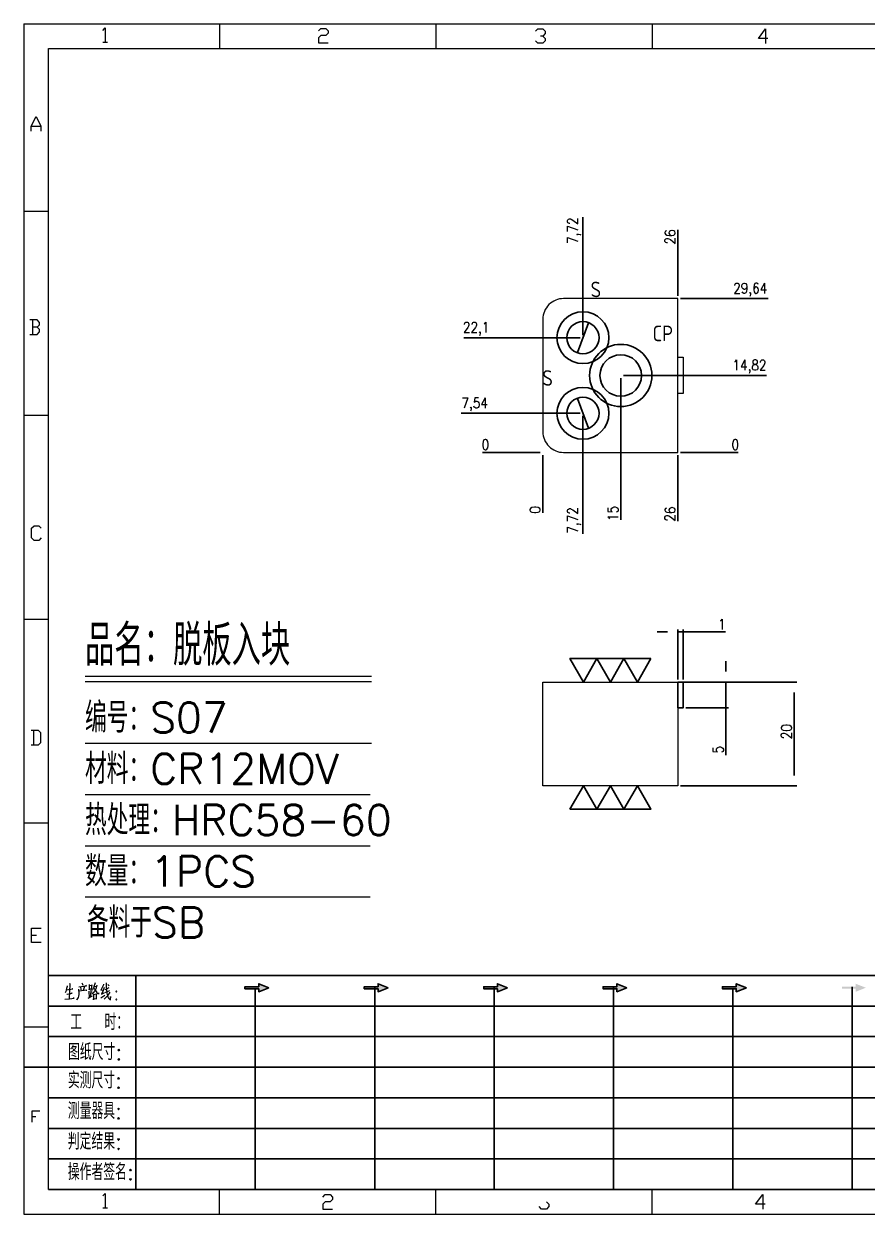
# Model space of a CAD drawing. Header units: millimetres. Extents: x 88508 to 142116, y -5268 to 20283.
# Drawn here: x 96652.4 to 96814.9, y 3909.3 to 4138.7 of the extents above; entities that cross this region are included whole.
import ezdxf
from ezdxf.enums import TextEntityAlignment as Align

# ---------------------------------------------------------------- set-up
doc = ezdxf.new("R2010")
doc.units = ezdxf.units.MM
doc.layers.add('DIM', color=4, linetype='Continuous')
doc.layers.add('PS_P', color=2, linetype='Continuous')
doc.styles.add('chinesef_fs', font='simplex.shx', dxfattribs={"bigfont": 'gbcbig.shx'})
doc.styles.add('gbenor', font='gbenor.shx', dxfattribs={"bigfont": 'gbcbig.shx'})
doc.styles.add('GBENOR_', font='gbenor.shx', dxfattribs={"bigfont": 'gbcbig'})
doc.styles.get("Standard").update_dxf_attribs({"font": 'txt.shx', "width": 0.85, "bigfont": 'ctxt.shx'})
doc.styles.add('TXT', font='txt.shx', dxfattribs={"width": 0.8, "bigfont": 'ctxt.shx'})
doc.dimstyles.new('T-2-WX', dxfattribs={"dimtxt": 2, "dimasz": 2, "dimexe": 0.5, "dimexo": 0.5, "dimgap": 0.5, "dimtad": 1, "dimtxsty": 'Standard', "dimblk": 'OPEN30', "dimcen": 0, "dimazin": 3, "dimtfac": 1, "dimtmove": 0, "dimatfit": 3, "dimldrblk": 'OPEN30', "dimlwd": -1, "dimlwe": -1})

# ---------------------------------------------------------------- blocks, each defined once
blk = doc.blocks.new('U40')
for points in [[(351.8, 337.7), (351.8, 333.2), (367, 339.3), (351.8, 345.3), (351.8, 340.8), (331.2, 340.8), (331.2, 337.7)], [(545.7, 339.3), (530.6, 345.3), (530.6, 340.8), (509.9, 340.8), (509.9, 337.7), (530.6, 337.7), (530.6, 333.2)], [(724.5, 339.3), (709.3, 345.3), (709.3, 340.8), (688.7, 340.8), (688.7, 337.7), (709.3, 337.7), (709.3, 333.2)], [(903.3, 339.3), (888.1, 345.3), (888.1, 340.8), (867.5, 340.8), (867.5, 337.7), (888.1, 337.7), (888.1, 333.2)], [(1082.1, 339.3), (1066.9, 345.3), (1066.9, 340.8), (1046.3, 340.8), (1046.3, 337.7), (1066.9, 337.7), (1066.9, 333.2)], [(1245.7, 337.7), (1245.7, 333.2), (1260.9, 339.3), (1245.7, 345.3), (1245.7, 340.8), (1225.1, 340.8), (1225.1, 337.7)]]:
    blk.add_hatch(color=3).paths.add_polyline_path(points)
at = {"color": 254, "lineweight": 18}
for p, q in [((0, 1783.5), (0, 0)), ((0, 1783.5), (2530.2, 1783.5)), ((941.1, 1783.5), (941.1, 1746.5)), ((37, 37), (37, 1746.5)), ((37, 1746.5), (2493.2, 1746.5)), ((0, 1502.7), (37, 1502.7)), ((0, 1197.2), (37, 1197.2)), ((0, 891.7), (37, 891.7)), ((0, 586.3), (37, 586.3)), ((0, 280.8), (37, 280.8)), ((37, 37), (2493.2, 37)), ((941.1, 0), (941.1, 37)), ((0, 0), (2530.2, 0))]:
    blk.add_line(p, q, dxfattribs=at)
at = {"color": 254, "linetype": 'Continuous', "lineweight": 18}
for p, q in [((293.1, 1783.5), (293.1, 1746.5)), ((617.1, 1783.5), (617.1, 1746.5)), ((293.1, 0), (293.1, 37)), ((617.1, 0), (617.1, 37))]:
    blk.add_line(p, q, dxfattribs=at)
for p, q in [((38, 357.6), (1598.2, 357.6)), ((38, 311.8), (1598.2, 311.8)), ((37.1, 266), (1598.2, 266)), ((0.1, 220.2), (1598.2, 220.2)), ((37.1, 174.4), (1598.2, 174.4)), ((37.1, 128.6), (1598.2, 128.6)), ((37.1, 82.8), (1598.2, 82.8))]:
    blk.add_line(p, q)
at = {"color": 254}
for p, q in [((167.8, 37), (167.8, 357.6)), ((525.5, 37), (525.5, 340.8)), ((704.3, 37), (704.3, 340.8)), ((883.1, 37), (883.1, 340.8)), ((1240.6, 37), (1240.6, 340.8)), ((346.7, 37), (346.7, 337.9)), ((1061.9, 37), (1061.9, 337.7)), ((1598.2, 37), (38, 37))]:
    blk.add_line(p, q, dxfattribs=at)
at = {"color": 92, "lineweight": 18}
for points in [[(118.3, 1773.7), (121.9, 1777.3), (121.9, 1755.8)], [(441.4, 1773.1), (445, 1776.7), (452.2, 1776.7), (455.8, 1773.1), (455.8, 1769.5), (452.2, 1765.9), (445, 1765.9), (441.4, 1762.3), (441.4, 1755.1), (455.8, 1755.1)], [(766.4, 1772.4), (770, 1776), (777.2, 1776), (780.8, 1772.4), (780.8, 1768.8), (777.2, 1765.2), (773.6, 1765.2)], [(1114.4, 1761.4), (1100, 1761.4), (1110.8, 1775.8), (1110.8, 1754.2)], [(118.3, 1755.8), (125.5, 1755.8)], [(777.2, 1765.2), (780.8, 1761.6), (780.8, 1758), (777.2, 1754.4), (770, 1754.4), (766.4, 1758)], [(11.1, 1622.8), (11.1, 1630), (18.3, 1644.4), (25.5, 1630), (25.5, 1622.8)], [(11.1, 1630), (25.5, 1630)], [(20, 1329), (23.6, 1332.6), (23.6, 1336.2), (20, 1339.8), (9.2, 1339.8)], [(12.8, 1339.8), (12.8, 1318.2)], [(9.2, 1318.2), (20, 1318.2), (23.6, 1321.8), (23.6, 1325.4), (20, 1329), (12.8, 1329)], [(26.1, 1013.2), (22.5, 1009.6), (15.3, 1009.6), (11.7, 1013.2), (11.7, 1027.6), (15.3, 1031.2), (22.5, 1031.2), (26.1, 1027.6)], [(11, 703.2), (21.8, 703.2), (25.4, 706.8), (25.4, 721.2), (21.8, 724.8), (11, 724.8)], [(14.6, 724.8), (14.6, 703.2)], [(26.1, 407), (11.7, 407), (11.7, 428.6), (26.1, 428.6)], [(11.7, 417.8), (18.9, 417.8)], [(12.3, 137.7), (12.3, 155), (23.8, 155)], [(12.3, 146.4), (18.1, 146.4)], [(118.3, 27.4), (121.9, 31), (121.9, 9.4)], [(447.9, 25.7), (451.5, 29.3), (458.7, 29.3), (462.3, 25.7), (462.3, 22.1), (458.7, 18.5), (451.5, 18.5), (447.9, 14.9), (447.9, 7.7), (462.3, 7.7)], [(782.7, 18.5), (786.3, 14.9), (786.3, 11.3), (782.7, 7.7), (775.5, 7.7), (771.9, 11.3)], [(1110.3, 14.9), (1095.9, 14.9), (1106.7, 29.3), (1106.7, 7.7)], [(118.3, 9.4), (125.5, 9.4)]]:
    blk.add_lwpolyline(points, dxfattribs=at)
at = {"color": 92, "lineweight": 0}
for points in [[(65, 342.2), (64.8, 341), (64.1, 337.9), (63.6, 335.7), (62.8, 333.5), (62.1, 331.4)], [(68.4, 345.9), (68.7, 344.4), (68.1, 322.9)], [(82.6, 340.8), (93.7, 342.2), (93.3, 342.4), (92.4, 342)], [(86.1, 336.1), (86, 337.5), (85.3, 339.8)], [(86.7, 346.7), (87.9, 344.6), (88.3, 343)], [(90.3, 341), (90.4, 339.6), (89.1, 335.3)], [(97.8, 344), (98.1, 342.6), (98.1, 340.8), (98.1, 337.9), (98.1, 336.3), (98.2, 337.7), (102.1, 338.3), (101.8, 338.3), (102.1, 343.6), (102.1, 343.2), (102.1, 342.8), (98.2, 342.2)], [(105.5, 341.2), (105.9, 341), (109.6, 341.8), (109.3, 342.6), (108.5, 339.6), (107.6, 337.3), (106.9, 335.9), (105.9, 334.3), (104.3, 332), (103.1, 330.4), (101.9, 329.4)], [(106.6, 346.5), (106.5, 345.2), (105.1, 341.2), (104.2, 338.9), (103.1, 336.3), (102.6, 335.5)], [(104.9, 339.1), (105.3, 338.7), (107, 335.7), (108.6, 333.3), (109.9, 331.2), (110.3, 330.8), (112.6, 330.8), (110.2, 331.2), (109, 332.6)], [(119.3, 344.8), (119.1, 343.8), (116.8, 338.5), (115.4, 335.5), (119.3, 336.3)], [(120.3, 339.4), (118.1, 333.5), (116.4, 330), (116.1, 329.8), (120.5, 331.4)], [(121.7, 336.7), (127.7, 339.6)], [(123.4, 346.5), (123.5, 345.4), (123.5, 340.8), (123.8, 337.3), (124, 335.3), (124.2, 333.1), (124.5, 331), (124.8, 329), (125.2, 327.4), (125.9, 325.7), (126.9, 323.9), (127.9, 322.7), (128.9, 321.7), (129.6, 321.3), (129.9, 326.1), (129.4, 321.5)], [(127.7, 341.6), (127.2, 342.4), (125.7, 344.2)], [(61.4, 322.3), (68.2, 322.9), (75.3, 323.7), (74.9, 323.9), (73.8, 323.5)], [(63.8, 335.9), (73.4, 337.5), (73.1, 337.7), (72.5, 337.3)], [(64.5, 329.6), (64.8, 329.6), (65.1, 329.6), (72.5, 331), (71.9, 331), (70.9, 330.8)], [(82.6, 335.1), (82.6, 331.8), (82.3, 329), (81.9, 326.8), (81.2, 324.9), (80.3, 323.1), (79.6, 321.9), (78.8, 320.9)], [(93.3, 335.5), (94.1, 335.7), (94.3, 335.5), (82.6, 334.3), (82.6, 335.1), (82.2, 336.9)], [(96.5, 323.9), (102.8, 327.2)], [(97.2, 334.3), (97.5, 333.5), (97.7, 324.7)], [(100.2, 337.9), (100.1, 325.9)], [(100.2, 332.6), (102.4, 333.1)], [(104.2, 330), (104.5, 329), (104.5, 321.1), (104.3, 322.1), (104.5, 322.7), (109.2, 323.1), (108.6, 323.1), (109, 329.2), (109, 330), (109.3, 329.4), (108.6, 329.4), (104.6, 328.8)], [(115.3, 324.3), (121.5, 328.2)], [(128.2, 332.4), (128.1, 331.6), (126.9, 329.6), (125.8, 328), (124.5, 326.3), (123, 324.7), (121.4, 323.3), (120.1, 322.3)], [(121.4, 332.2), (128.8, 335.1)]]:
    blk.add_lwpolyline(points, dxfattribs=at)
for points in [[(367, 339.3), (351.8, 345.3), (351.8, 340.8), (331.2, 340.8), (331.2, 337.7), (351.8, 337.7), (351.8, 333.2), (367, 339.3)], [(545.7, 339.3), (530.6, 345.3), (530.6, 340.8), (509.9, 340.8), (509.9, 337.7), (530.6, 337.7), (530.6, 333.2), (545.7, 339.3)], [(724.5, 339.3), (709.3, 345.3), (709.3, 340.8), (688.7, 340.8), (688.7, 337.7), (709.3, 337.7), (709.3, 333.2), (724.5, 339.3)], [(903.3, 339.3), (888.1, 345.3), (888.1, 340.8), (867.5, 340.8), (867.5, 337.7), (888.1, 337.7), (888.1, 333.2), (903.3, 339.3)], [(1082.1, 339.3), (1066.9, 345.3), (1066.9, 340.8), (1046.3, 340.8), (1046.3, 337.7), (1066.9, 337.7), (1066.9, 333.2), (1082.1, 339.3)]]:
    blk.add_lwpolyline(points)
for points in [[(138.7, 332.4), (139.4, 333.5), (138.7, 334.5), (138, 333.5)], [(138.7, 320.9), (139.4, 321.9), (138.7, 322.9), (138, 321.9)]]:
    blk.add_lwpolyline(points, close=True, dxfattribs=at)
at = {"color": 3, "style": 'chinesef_fs'}
for s, p in [('工  时：', (69.5, 275.7)), ('图纸尺寸:', (66.2, 230.9)), ('实测尺寸:', (65.9, 188.4)), ('测量器具:', (65.9, 142.6)), ('判定结果:', (65.9, 96.8)), ('操作者签名:', (65.9, 51))]:
    blk.add_text(s, height=24.57, dxfattribs=at).set_placement(p)
at = {"lineweight": 18, "style": 'GBENOR_'}
blk.add_attdef('文档路径', (2126, 386.9), '', height=17.8, dxfattribs=at)
at = {"lineweight": 20, "style": 'TXT'}
for tag, height, p in [('18-**-**', 16.3, (1866.6, 256.2)), ('客户名称', 16.1, (1741.1, 134, 0)), ('料厚:', 16.1, (1741.3, 93.2, 0))]:
    blk.add_attdef(tag, text='', height=height, dxfattribs=at).set_placement(p, align=Align.MIDDLE)
for tag, p, height in [('88888', (1850.9, 207.5), 14.9), ('材质:', (1691.2, 168, 0), 16.1), ('核准', (1869.4, 127.5, 0), 16.1), ('设计', (1868.8, 88.3, 0), 16.1), ('绘图', (1868.2, 49.1, 0), 16.1)]:
    blk.add_attdef(tag, p, '', height=height, dxfattribs=at)
for tag, p, height, width in [('3', (2234.7, 206.9), 15.8, 0.7), ('4', (2234.7, 167.4), 15.8, 0.7), ('核准日期', (2041.1, 124.2, 0), 16.1, 0.68), ('设计日期', (2041.1, 84.5, 0), 16.1, 0.68), ('1', (2251.9, 85.9), 14.6, 0.7), ('绘图日期', (2040.9, 46.4, 0), 16.1, 0.68), ('2', (2235, 49.2), 14.6, 0.7)]:
    blk.add_attdef(tag, p, '', height=height, dxfattribs=dict(at, width=width))
blk = doc.blocks.new('*D8983')
at = {"layer": 'Defpoints', "color": 0}
for p in [(96778.4, 4011.84), (96800.82, 4011.84), (96778.4, 3991.84)]:
    blk.add_point(p, dxfattribs=at)
at = {"layer": 'DIM', "color": 0}
for p, q in [((96778.9, 4011.84), (96801.32, 4011.84)), ((96800.82, 3993.84), (96800.82, 4009.84)), ((96778.9, 3991.84), (96801.32, 3991.84))]:
    blk.add_line(p, q, dxfattribs=at)
at = {"layer": 'DIM', "color": 0, "insert": (96799.32, 4002.27), "char_height": 2, "attachment_point": 5, "rotation": 90}
blk.add_mtext('20', dxfattribs=at)
blk = doc.blocks.new('_Open30')
blk = doc.blocks.new('*D9012')
at = {"layer": 'Defpoints', "color": 0}
for p in [(96752.4, 4056.08), (96778.4, 4056.08), (96788.4, 4056.08)]:
    blk.add_point(p, dxfattribs=at)
at = {"layer": 'DIM', "color": 0}
blk.add_line((96778.9, 4056.08), (96790.03, 4056.08), dxfattribs=at)
at = {"layer": 'DIM', "color": 0, "insert": (96789.46, 4057.58), "char_height": 2, "attachment_point": 5}
blk.add_mtext('0', dxfattribs=at)
blk = doc.blocks.new('*D9013')
at = {"layer": 'Defpoints', "color": 0}
for p in [(96767.4, 4070.9), (96788.4, 4070.9), (96752.4, 4056.08)]:
    blk.add_point(p, dxfattribs=at)
at = {"layer": 'DIM', "color": 0}
for p, q in [((96767.9, 4070.9), (96780.4, 4070.9)), ((96780.4, 4070.9), (96784.4, 4070.9)), ((96784.4, 4070.9), (96795.45, 4070.9))]:
    blk.add_line(p, q, dxfattribs=at)
at = {"layer": 'DIM', "color": 0, "insert": (96792.18, 4072.59), "char_height": 2, "attachment_point": 5}
blk.add_mtext('14,82', dxfattribs=at)
blk = doc.blocks.new('*D9014')
at = {"layer": 'Defpoints', "color": 0}
for p in [(96778.4, 4085.72), (96788.4, 4085.72), (96752.4, 4056.08)]:
    blk.add_point(p, dxfattribs=at)
at = {"layer": 'DIM', "color": 0}
for p, q in [((96778.9, 4085.72), (96782.4, 4085.72)), ((96782.4, 4085.72), (96784.4, 4085.72)), ((96784.4, 4085.72), (96795.78, 4085.72))]:
    blk.add_line(p, q, dxfattribs=at)
at = {"layer": 'DIM', "color": 0, "insert": (96792.34, 4087.41), "char_height": 2, "attachment_point": 5}
blk.add_mtext('29,64', dxfattribs=at)
blk = doc.blocks.new('*D9015')
at = {"layer": 'Defpoints', "color": 0}
for p in [(96742.4, 4056.08), (96752.4, 4056.08), (96752.4, 4056.08)]:
    blk.add_point(p, dxfattribs=at)
at = {"layer": 'DIM', "color": 0}
blk.add_line((96751.9, 4056.08), (96740.76, 4056.08), dxfattribs=at)
at = {"layer": 'DIM', "color": 0, "insert": (96741.33, 4057.58), "char_height": 2, "attachment_point": 5}
blk.add_mtext('0', dxfattribs=at)
blk = doc.blocks.new('*D9016')
at = {"layer": 'Defpoints', "color": 0}
for p in [(96742.4, 4063.62), (96760.11, 4063.62), (96752.4, 4056.08)]:
    blk.add_point(p, dxfattribs=at)
at = {"layer": 'DIM', "color": 0}
for p, q in [((96746.4, 4063.62), (96736.64, 4063.62)), ((96750.4, 4063.62), (96746.4, 4063.62)), ((96759.61, 4063.62), (96750.4, 4063.62))]:
    blk.add_line(p, q, dxfattribs=at)
at = {"layer": 'DIM', "color": 0, "insert": (96739.27, 4065.31), "char_height": 2, "attachment_point": 5}
blk.add_mtext('7,54', dxfattribs=at)
blk = doc.blocks.new('*D9017')
at = {"layer": 'Defpoints', "color": 0}
for p in [(96742.4, 4078.18), (96760.11, 4078.18), (96752.4, 4056.08)]:
    blk.add_point(p, dxfattribs=at)
at = {"layer": 'DIM', "color": 0}
for p, q in [((96746.4, 4078.18), (96737.2, 4078.18)), ((96750.4, 4078.18), (96746.4, 4078.18)), ((96759.61, 4078.18), (96750.4, 4078.18))]:
    blk.add_line(p, q, dxfattribs=at)
at = {"layer": 'DIM', "color": 0, "insert": (96739.55, 4079.87), "char_height": 2, "attachment_point": 5}
blk.add_mtext('22,1', dxfattribs=at)
blk = doc.blocks.new('*D9018')
at = {"layer": 'Defpoints', "color": 0}
for p in [(96752.4, 4056.08), (96778.4, 4056.08), (96778.4, 4046.08)]:
    blk.add_point(p, dxfattribs=at)
at = {"layer": 'DIM', "color": 0}
for p, q in [((96778.4, 4055.58), (96778.4, 4052.08)), ((96778.4, 4052.08), (96778.4, 4050.08)), ((96778.4, 4050.08), (96778.4, 4042.83))]:
    blk.add_line(p, q, dxfattribs=at)
at = {"layer": 'DIM', "color": 0, "insert": (96776.9, 4044.2), "char_height": 2, "attachment_point": 5, "rotation": 90}
blk.add_mtext('26', dxfattribs=at)
blk = doc.blocks.new('*D9019')
at = {"layer": 'Defpoints', "color": 0}
for p in [(96767.4, 4070.9), (96752.4, 4056.08), (96767.4, 4046.08)]:
    blk.add_point(p, dxfattribs=at)
at = {"layer": 'DIM', "color": 0}
for p, q in [((96767.4, 4070.4), (96767.4, 4054.08)), ((96767.4, 4054.08), (96767.4, 4050.08)), ((96767.4, 4050.08), (96767.4, 4043.07))]:
    blk.add_line(p, q, dxfattribs=at)
at = {"layer": 'DIM', "color": 0, "insert": (96765.9, 4044.33), "char_height": 2, "attachment_point": 5, "rotation": 90}
blk.add_mtext('15', dxfattribs=at)
blk = doc.blocks.new('*D9020')
at = {"layer": 'Defpoints', "color": 0}
for p in [(96760.11, 4063.62), (96752.4, 4056.08), (96760.11, 4046.08)]:
    blk.add_point(p, dxfattribs=at)
at = {"layer": 'DIM', "color": 0}
for p, q in [((96760.11, 4063.12), (96760.11, 4054.08)), ((96760.11, 4054.08), (96760.11, 4050.08)), ((96760.11, 4050.08), (96760.11, 4040.4))]:
    blk.add_line(p, q, dxfattribs=at)
at = {"layer": 'DIM', "color": 0, "insert": (96758.42, 4042.99), "char_height": 2, "attachment_point": 5, "rotation": 90}
blk.add_mtext('7,72', dxfattribs=at)
blk = doc.blocks.new('*D9021')
at = {"layer": 'Defpoints', "color": 0}
for p in [(96752.4, 4056.08), (96752.4, 4056.08), (96752.4, 4046.08)]:
    blk.add_point(p, dxfattribs=at)
at = {"layer": 'DIM', "color": 0}
blk.add_line((96752.4, 4055.58), (96752.4, 4044.45), dxfattribs=at)
at = {"layer": 'DIM', "color": 0, "insert": (96750.9, 4045.01), "char_height": 2, "attachment_point": 5, "rotation": 90}
blk.add_mtext('0', dxfattribs=at)
blk = doc.blocks.new('*D9022')
at = {"layer": 'Defpoints', "color": 0}
for p in [(96778.4, 4095.72), (96778.4, 4085.72), (96752.4, 4056.08)]:
    blk.add_point(p, dxfattribs=at)
at = {"layer": 'DIM', "color": 0}
for p, q in [((96778.4, 4091.72), (96778.4, 4098.97)), ((96778.4, 4089.72), (96778.4, 4091.72)), ((96778.4, 4086.22), (96778.4, 4089.72))]:
    blk.add_line(p, q, dxfattribs=at)
at = {"layer": 'DIM', "color": 0, "insert": (96776.9, 4097.6), "char_height": 2, "attachment_point": 5, "rotation": 90}
blk.add_mtext('26', dxfattribs=at)
blk = doc.blocks.new('*D9023')
at = {"layer": 'Defpoints', "color": 0}
for p in [(96760.11, 4095.72), (96760.11, 4078.18), (96752.4, 4056.08)]:
    blk.add_point(p, dxfattribs=at)
at = {"layer": 'DIM', "color": 0}
for p, q in [((96760.11, 4091.72), (96760.11, 4101.4)), ((96760.11, 4087.72), (96760.11, 4091.72)), ((96760.11, 4078.68), (96760.11, 4087.72))]:
    blk.add_line(p, q, dxfattribs=at)
at = {"layer": 'DIM', "color": 0, "insert": (96758.42, 4098.81), "char_height": 2, "attachment_point": 5, "rotation": 90}
blk.add_mtext('7,72', dxfattribs=at)
blk = doc.blocks.new('*D9070')
at = {"layer": 'Defpoints', "color": 0}
for p in [(96779.4, 4011.84), (96787.66, 4011.84), (96779.4, 4006.84)]:
    blk.add_point(p, dxfattribs=at)
at = {"layer": 'DIM', "color": 0}
for p, q in [((96787.66, 4013.84), (96787.66, 4015.84)), ((96779.9, 4011.84), (96788.16, 4011.84)), ((96787.66, 4006.84), (96787.66, 4011.84)), ((96779.9, 4006.84), (96788.16, 4006.84)), ((96787.66, 4006.84), (96787.66, 3997.75)), ((96787.66, 4004.84), (96787.66, 4002.84))]:
    blk.add_line(p, q, dxfattribs=at)
at = {"layer": 'DIM', "color": 0, "insert": (96786.16, 3998.81), "char_height": 2, "attachment_point": 5, "rotation": 90}
blk.add_mtext('5', dxfattribs=at)
blk = doc.blocks.new('*D9071')
at = {"layer": 'Defpoints', "color": 0}
for p in [(96779.4, 4021.48), (96778.4, 4011.84), (96779.4, 4011.84)]:
    blk.add_point(p, dxfattribs=at)
at = {"layer": 'DIM', "color": 0}
for p, q in [((96776.4, 4021.48), (96774.4, 4021.48)), ((96778.4, 4012.34), (96778.4, 4021.98)), ((96778.4, 4021.48), (96779.4, 4021.48)), ((96779.4, 4012.34), (96779.4, 4021.98)), ((96779.4, 4021.48), (96787.58, 4021.48)), ((96781.4, 4021.48), (96783.4, 4021.48))]:
    blk.add_line(p, q, dxfattribs=at)
at = {"layer": 'DIM', "color": 0, "insert": (96786.88, 4022.98), "char_height": 2, "attachment_point": 5}
blk.add_mtext('1', dxfattribs=at)

msp = doc.modelspace()

# ---------------------------------------------------------------- linework, layer by layer
at = {"layer": 'DIM', "color": 4, "linetype": 'Continuous', "lineweight": 13}
for p, q in [((96664.219, 4012.977), (96719.378, 4012.977)), ((96664.219, 4011.961), (96719.378, 4011.961)), ((96664.219, 4000.052), (96719.378, 4000.052)), ((96664.219, 3990.177), (96719.139, 3990.177)), ((96664.219, 3980.301), (96719.139, 3980.301)), ((96664.219, 3970.426), (96719.139, 3970.426))]:
    msp.add_line(p, q, dxfattribs=at)
at = {"layer": 'DIM', "color": 4}
for points in [[(96773.192, 4016.342), (96770.594, 4011.842), (96767.995, 4016.342), (96765.397, 4011.842), (96762.799, 4016.342), (96760.201, 4011.842), (96757.603, 4016.342), (96773.192, 4016.342)], [(96757.603, 3987.342), (96760.201, 3991.842), (96762.799, 3987.342), (96765.397, 3991.842), (96767.995, 3987.342), (96770.594, 3991.842), (96773.192, 3987.342), (96757.603, 3987.342)]]:
    msp.add_lwpolyline(points, close=True, dxfattribs=at)
at = {"layer": 'PS_P'}
for p, q in [((96761.157, 4081.05), (96759.071, 4075.317)), ((96761.157, 4060.751), (96759.071, 4066.483))]:
    msp.add_line(p, q, dxfattribs=at)
at = {"layer": 'PS_P', "linetype": 'Continuous', "lineweight": 15}
msp.add_lwpolyline([(96752.397, 4081.721), (96752.397, 4060.08, 0.4142136), (96756.397, 4056.08), (96778.397, 4056.08), (96778.397, 4085.721), (96756.397, 4085.721, 0.4142136)], format="xyb", close=True, dxfattribs=at)
for points in [[(96778.397, 4067.4), (96778.397, 4074.4), (96779.397, 4074.4), (96779.397, 4067.4)], [(96752.397, 4011.842), (96778.397, 4011.842), (96778.397, 3991.842), (96752.397, 3991.842)]]:
    msp.add_lwpolyline(points, close=True, dxfattribs=at)
at = {"layer": 'PS_P', "lineweight": 25}
msp.add_lwpolyline([(96778.397, 4006.842), (96778.397, 4011.842), (96779.397, 4011.842), (96779.397, 4006.842)], close=True, dxfattribs=at)
at = {"layer": 'PS_P'}
for centre, radius in [((96760.114, 4078.183), 5), ((96760.114, 4078.183), 3.1), ((96760.114, 4063.617), 5), ((96760.114, 4063.617), 3.1)]:
    msp.add_circle(centre, radius, dxfattribs=at)
at = {"layer": 'PS_P', "color": 40, "linetype": 'Continuous'}
msp.add_circle((96767.397, 4070.9), 6, dxfattribs=at)
at = {"layer": 'PS_P', "color": 1}
msp.add_circle((96767.397, 4070.9), 4, dxfattribs=at)

# ---------------------------------------------------------------- block references
at = {"ltscale": 3, "xscale": 0.1286023526423836, "yscale": 0.1286023526408614, "zscale": 0.1286023526410949}
msp.add_blockref('U40', (96652.433, 3909.301), dxfattribs=at)

# ---------------------------------------------------------------- texts
at = {"layer": 'DIM', "color": 7, "style": 'gbenor'}
for s, p in [('S', (96762.605, 4087.48)), ('CP', (96775.5, 4079.002)), ('S', (96753.309, 4070.422))]:
    msp.add_text(s, height=3, dxfattribs=at).set_placement(p, align=Align.MIDDLE_CENTER)
at = {"layer": 'DIM', "color": 3, "linetype": 'Continuous', "lineweight": 13, "style": 'chinesef_fs'}
for s, height, p in [('品名：脱板入块', 7.8423, (96664.219, 4015.01)), ('编号：S07', 5.8091, (96664.219, 4002.085)), ('材料：CR12MOV', 5.8091, (96664.219, 3992.21)), ('热处理：HRC58-60', 5.80908, (96664.219, 3982.334)), ('数量：1PCS', 5.8091, (96664.219, 3972.459)), ('备料于SB', 5.8091, (96664.572, 3962.583))]:
    msp.add_text(s, height=height, dxfattribs=at).set_placement(p)

# ---------------------------------------------------------------- dimensions: what is measured, and where the dimension line sits
at = {"layer": 'DIM', "color": 7}
for feature_location, offset, dtype, origin, picture, middle in [((96760.114, 4078.183), (0, 17.537), 1, (96752.397, 4056.08), '*D9023', (96758.424, 4098.811)), ((96778.397, 4085.721), (0, 10), 1, (96752.397, 4056.08), '*D9022', (96776.897, 4097.597)), ((96778.397, 4085.721), (10, 0), 0, (96752.397, 4056.08), '*D9014', (96792.338, 4087.411)), ((96760.114, 4078.183), (-17.717, 0), 0, (96752.397, 4056.08), '*D9017', (96739.55, 4079.873)), ((96767.397, 4070.9), (21, 0), 0, (96752.397, 4056.08), '*D9013', (96792.176, 4072.59)), ((96767.397, 4070.9), (0, -24.82), 1, (96752.397, 4056.08), '*D9019', (96765.897, 4044.325)), ((96760.114, 4063.617), (-17.717, 0), 0, (96752.397, 4056.08), '*D9016', (96739.266, 4065.307)), ((96760.114, 4063.617), (0, -17.537), 1, (96752.397, 4056.08), '*D9020', (96758.424, 4042.99)), ((96752.397350523, 4056.080016518), (-10, 0), 0, (96752.397350523, 4056.080016518), '*D9015', (96741.330683856, 4057.580016518)), ((96778.397350533, 4056.080016518), (10, 0), 0, (96752.397350523, 4056.080016518), '*D9012', (96789.464017199, 4057.580016518)), ((96752.397350523, 4056.080016518), (0, -10), 1, (96752.397350523, 4056.080016518), '*D9021', (96750.897350523, 4045.013349852)), ((96778.397, 4056.08), (0, -10), 1, (96752.397, 4056.08), '*D9018', (96776.897, 4044.204))]:
    dim = msp.add_ordinate_dim(feature_location=feature_location, offset=offset, dtype=dtype, origin=origin, dimstyle='T-2-WX', dxfattribs=at)
    dim.commit()
    dim.dimension.update_dxf_attribs({"geometry": picture, "text_midpoint": middle})
at = {"layer": 'DIM', "color": 4}
dim = msp.add_linear_dim(base=(96779.397, 4021.483), p1=(96778.397, 4011.842), p2=(96779.397, 4011.842), dimstyle='T-2-WX', dxfattribs=at)
dim.commit()
dim.dimension.update_dxf_attribs({"geometry": '*D9071', "text_midpoint": (96786.88, 4021.483), "dimtype": 160})
dim = msp.add_linear_dim(base=(96787.658, 4011.842), p1=(96779.397, 4006.842), p2=(96779.397, 4011.842), angle=90, dimstyle='T-2-WX', dxfattribs=at)
dim.commit()
dim.dimension.update_dxf_attribs({"geometry": '*D9070', "text_midpoint": (96787.658, 3998.812), "dimtype": 160})
at = {"layer": 'DIM', "color": 7}
dim = msp.add_linear_dim(base=(96800.818, 4011.842), p1=(96778.397, 3991.842), p2=(96778.397, 4011.842), angle=90, dimstyle='T-2-WX', dxfattribs=at)
dim.commit()
dim.dimension.update_dxf_attribs({"geometry": '*D8983', "text_midpoint": (96800.818, 4002.272), "dimtype": 160})

doc.saveas('drawing.dxf')
